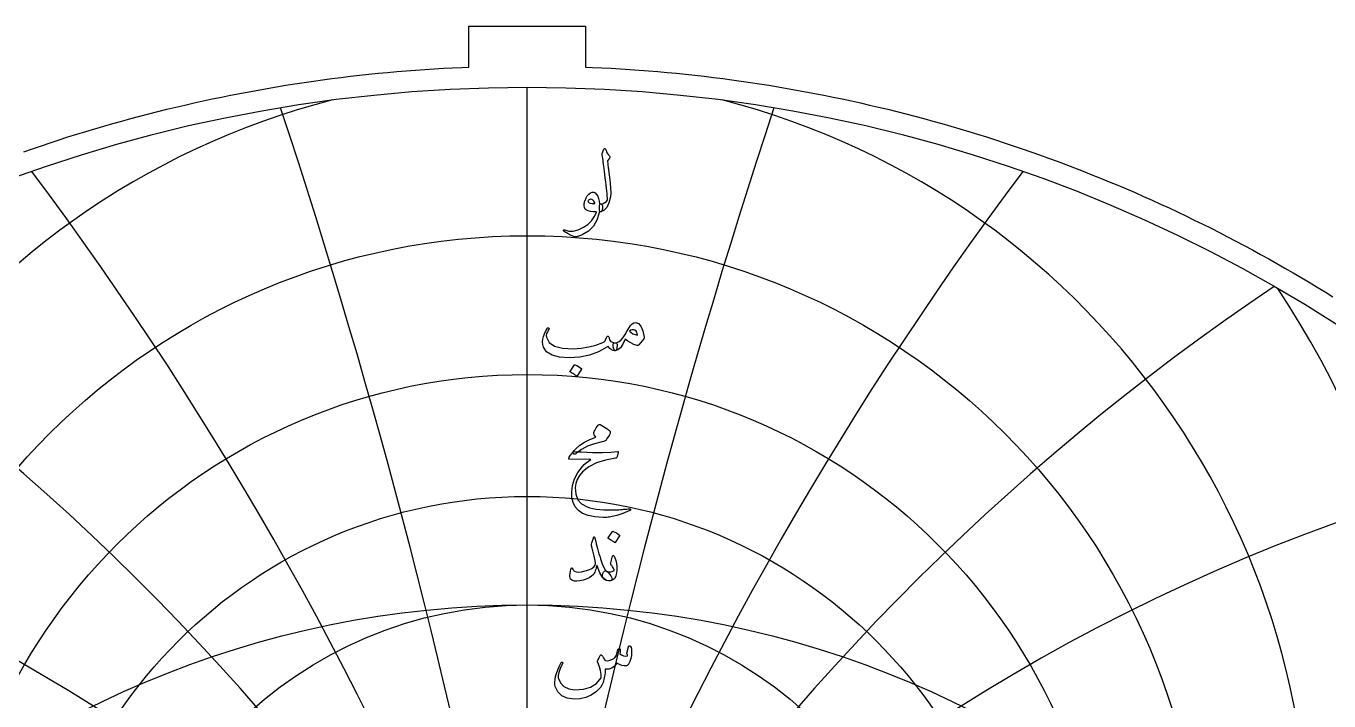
# Model space of a CAD drawing. Header units: millimetres. Extents: x -62 to 62, y -62 to 63.
# Drawn here: x -20.3 to 32.5, y 35.9 to 63.2 of the extents above; entities that cross this region are included whole.
import ezdxf

# ---------------------------------------------------------------- set-up
doc = ezdxf.new("R2010")
doc.units = ezdxf.units.MM
for name, color, linetype in [('CUT_OUTER', 1, 'Continuous'), ('ENGRAVE', 7, 'Continuous'), ('ENGRAVE_FINE', 8, 'Continuous'), ('TEXT', 5, 'Continuous')]:
    doc.layers.add(name, color=color, linetype=linetype)

msp = doc.modelspace()

# ---------------------------------------------------------------- linework, layer by layer
at = {"layer": 'CUT_OUTER'}
msp.add_lwpolyline([(-20.4003, 58.1372), (-20.0432, 58.2612), (-19.6853, 58.3831), (-19.3267, 58.5028), (-18.9674, 58.6203), (-18.6073, 58.7356), (-18.2466, 58.8486), (-17.8852, 58.9595), (-17.5231, 59.0681), (-17.1603, 59.1745), (-16.7969, 59.2787), (-16.4328, 59.3807), (-16.0682, 59.4804), (-15.7029, 59.5778), (-15.3371, 59.6731), (-14.9706, 59.7661), (-14.6036, 59.8568), (-14.2361, 59.9453), (-13.868, 60.0315), (-13.4994, 60.1154), (-13.1303, 60.1971), (-12.7606, 60.2766), (-12.3906, 60.3537), (-12.02, 60.4286), (-11.649, 60.5012), (-11.2775, 60.5716), (-10.9057, 60.6396), (-10.5334, 60.7054), (-10.1607, 60.7689), (-9.7876, 60.8301), (-9.4142, 60.889), (-9.0404, 60.9456), (-8.6663, 61), (-8.2919, 61.052), (-7.9171, 61.1017), (-7.542, 61.1491), (-7.1667, 61.1943), (-6.7911, 61.2371), (-6.4152, 61.2776), (-6.0391, 61.3158), (-5.6627, 61.3517), (-5.2862, 61.3853), (-4.9094, 61.4166), (-4.5325, 61.4456), (-4.1554, 61.4722), (-3.7781, 61.4966), (-3.4007, 61.5186), (-3.0232, 61.5383), (-2.6455, 61.5557), (-2.3625, 61.567), (-2.3625, 63.2325), (2.3625, 63.2325), (2.3625, 61.567), (2.6455, 61.5557), (3.0232, 61.5383), (3.4007, 61.5186), (3.7781, 61.4966), (4.1554, 61.4722), (4.5325, 61.4456), (4.9094, 61.4166), (5.2862, 61.3853), (5.6627, 61.3517), (6.0391, 61.3158), (6.4152, 61.2776), (6.7911, 61.2371), (7.1667, 61.1943), (7.542, 61.1491), (7.9171, 61.1017), (8.2919, 61.052), (8.6663, 61), (9.0404, 60.9456), (9.4142, 60.889), (9.7876, 60.8301), (10.1607, 60.7689), (10.5334, 60.7054), (10.9057, 60.6396), (11.2775, 60.5716), (11.649, 60.5012), (12.02, 60.4286), (12.3906, 60.3537), (12.7606, 60.2766), (13.1303, 60.1971), (13.4994, 60.1154), (13.868, 60.0315), (14.2361, 59.9453), (14.6036, 59.8568), (14.9706, 59.7661), (15.3371, 59.6731), (15.7029, 59.5778), (16.0682, 59.4804), (16.4328, 59.3807), (16.7969, 59.2787), (17.1603, 59.1745), (17.5231, 59.0681), (17.8852, 58.9595), (18.2466, 58.8486), (18.6073, 58.7356), (18.9674, 58.6203), (19.3267, 58.5028), (19.6853, 58.3831), (20.0432, 58.2612), (20.4003, 58.1372), (20.7566, 58.0109), (21.1122, 57.8824), (21.4669, 57.7518), (21.8209, 57.619), (22.174, 57.484), (22.5263, 57.3469), (22.8778, 57.2076), (23.2284, 57.0661), (23.5781, 56.9225), (23.9269, 56.7768), (24.2748, 56.6289), (24.6218, 56.4789), (24.9679, 56.3267), (25.3131, 56.1725), (25.6573, 56.0161), (26.0005, 55.8576), (26.3427, 55.697), (26.684, 55.5344), (27.0242, 55.3696), (27.3635, 55.2027), (27.7017, 55.0338), (28.0388, 54.8628), (28.3749, 54.6897), (28.71, 54.5146), (29.0439, 54.3374), (29.3768, 54.1581), (29.7085, 53.9769), (30.0392, 53.7936), (30.3687, 53.6082), (30.6971, 53.4209), (31.0243, 53.2315), (31.3503, 53.0402), (31.6752, 52.8468), (31.9988, 52.6515), (32.3213, 52.4541), (32.6425, 52.2548)], dxfattribs=at)
at = {"layer": 'ENGRAVE'}
msp.add_lwpolyline([(0, -60.75), (0, 60.75)], dxfattribs=at)
for centre, radius in [((0, 0), 60.75), ((0, 27.3668), 27.3668), ((0, 25.5957), 23.5116), ((0, 24.1723), 19.9927), ((0, 0), 39.7663), ((0, 23.0323), 16.734)]:
    msp.add_circle(centre, radius, dxfattribs=at)
for centre, radius, start, end in [((0, 29.5753), 31.6594, 104.43657, 75.56343), ((0, 32.3488), 36.5284, 146.34303, 33.65697), ((0, 35.8737), 42.1721, 168.07606, 11.92394), ((0, 40.432), 48.8846, 184.84521, 355.15479)]:
    msp.add_arc(centre, radius, start, end, dxfattribs=at)
at = {"layer": 'ENGRAVE_FINE'}
for centre, radius, start, end in [((-278.7654, -28.8919), 283.0658, 3.256593, 18.285878), ((-278.7654, -28.8919), 283.0658, 3.256593, 18.285878), ((278.7654, -28.8919), 283.0658, 161.714122, 176.743407), ((278.7654, -28.8919), 283.0658, 161.714122, 176.743407), ((-135.0491, -28.8919), 143.7163, 6.558023, 36.869498), ((-135.0491, -28.8919), 143.7163, 6.558023, 36.869498), ((135.0491, -28.8919), 143.7163, 143.130502, 173.441977), ((135.0491, -28.8919), 143.7163, 143.130502, 173.441977), ((-85.137, -28.8919), 98.3077, 9.951474, 56.069558), ((-85.137, -28.8919), 98.3077, 9.951474, 56.069558), ((85.137, -28.8919), 98.3077, 123.930442, 170.048526), ((85.137, -28.8919), 98.3077, 123.930442, 170.048526), ((-58.5793, -28.8919), 76.4698, 13.489072, 76.236453), ((-58.5793, -28.8919), 76.4698, 13.489072, 76.236453), ((58.5793, -28.8919), 76.4698, 103.763547, 166.510928), ((58.5793, -28.8919), 76.4698, 103.763547, 166.510928)]:
    msp.add_arc(centre, radius, start, end, dxfattribs=at)
at = {"layer": 'TEXT'}
for points in [[(3.0359, 58.0701), (3.0601, 58.1287), (3.079, 58.1752), (3.0925, 58.2095), (3.1005, 58.2318), (3.1068, 58.2459), (3.1149, 58.256), (3.1248, 58.2621), (3.1365, 58.2641), (3.1497, 58.2618), (3.1607, 58.2551), (3.1695, 58.2439), (3.176, 58.2282), (3.2058, 58.1511), (3.2416, 58.0818), (3.2831, 58.02), (3.3305, 57.9659), (3.3437, 57.9486), (3.3475, 57.9291), (3.3419, 57.9073), (3.3269, 57.8833), (3.2478, 57.7719), (3.2532, 57.722), (3.2586, 57.6731), (3.264, 57.625), (3.2694, 57.5779), (3.2748, 57.5316), (3.2802, 57.4863), (3.2856, 57.4418), (3.291, 57.3982), (3.3406, 56.995), (3.3709, 56.6797), (3.3819, 56.4525), (3.3736, 56.3132), (3.3058, 56.0606), (3.2173, 55.874), (3.1082, 55.7534), (2.9784, 55.6989), (2.9748, 55.6989), (2.9712, 55.6989), (2.9676, 55.6989), (2.964, 55.6989), (2.9427, 55.7191), (2.929, 55.7653), (2.9229, 55.8376), (2.9245, 55.936), (2.9279, 55.9724), (2.938, 55.9989), (2.9548, 56.0155), (2.9784, 56.0222), (3.0695, 56.0404), (3.1454, 56.0734), (3.2061, 56.1212), (3.2514, 56.1839), (3.2484, 56.2591), (3.2429, 56.3447), (3.2349, 56.4406), (3.2245, 56.5468), (3.2118, 56.6629), (3.1971, 56.7884), (3.1804, 56.9233), (3.1616, 57.0677), (3.1443, 57.2096), (3.1284, 57.3372), (3.1138, 57.4503), (3.1005, 57.5491), (3.0891, 57.6336), (3.0799, 57.7036), (3.0729, 57.7593), (3.0682, 57.8006), (3.0323, 58.0054), (3.0312, 58.0256), (3.0314, 58.0431), (3.0329, 58.058), (3.0359, 58.0701)], [(2.9065, 55.6594), (2.8223, 55.3636), (2.6811, 55.116), (2.4828, 54.9163), (2.2275, 54.7648), (2.1918, 54.7494), (2.1565, 54.7356), (2.1217, 54.7233), (2.0874, 54.7127), (2.0537, 54.7038), (2.0209, 54.6969), (1.989, 54.6921), (1.958, 54.6893), (1.8808, 54.7003), (1.7784, 54.7405), (1.6509, 54.8099), (1.4982, 54.9085), (1.4818, 54.9226), (1.4721, 54.9363), (1.4692, 54.9496), (1.473, 54.9624), (1.4816, 54.9722), (1.4928, 54.9767), (1.5067, 54.9758), (1.5233, 54.9695), (1.6821, 54.9181), (1.8601, 54.9184), (2.0575, 54.9702), (2.2742, 55.0737), (2.4511, 55.1939), (2.5976, 55.3351), (2.7134, 55.4975), (2.7987, 55.6809), (2.7981, 55.6874), (2.7961, 55.6926), (2.7927, 55.6964), (2.788, 55.6989), (2.6642, 55.7061), (2.5589, 55.7204), (2.472, 55.742), (2.4035, 55.7707), (2.3506, 55.8152), (2.3173, 55.8767), (2.3038, 55.9553), (2.3101, 56.051), (2.3122, 56.0637), (2.3146, 56.0766), (2.3175, 56.0897), (2.3209, 56.1031), (2.3247, 56.1169), (2.329, 56.1314), (2.3337, 56.1465), (2.3389, 56.1623), (2.3811, 56.265), (2.4323, 56.3501), (2.4925, 56.4176), (2.5616, 56.4677), (2.6324, 56.4951), (2.6973, 56.4947), (2.7563, 56.4664), (2.8095, 56.4102), (2.856, 56.3321), (2.8913, 56.2414), (2.9153, 56.1381), (2.9281, 56.0222), (2.9352, 56.0223), (2.942, 56.0227), (2.9486, 56.0232), (2.955, 56.024), (2.9614, 56.0248), (2.9681, 56.0254), (2.9749, 56.0257), (2.982, 56.0258), (3.0062, 56.0207), (3.0251, 56.0052), (3.0386, 55.9793), (3.0466, 55.9432), (3.05, 55.9034), (3.0493, 55.8632), (3.0446, 55.8226), (3.0359, 55.7815), (3.0244, 55.7454), (3.0116, 55.7195), (2.9975, 55.704), (2.982, 55.6989), (2.9137, 55.6989), (2.9133, 55.6924), (2.9119, 55.6836), (2.9097, 55.6726), (2.9065, 55.6594)], [(2.7341, 56.0617), (2.6964, 56.1275), (2.655, 56.174), (2.6101, 56.2012), (2.5616, 56.209), (2.5327, 56.2014), (2.5068, 56.1893), (2.4842, 56.1727), (2.4646, 56.1516), (2.4583, 56.1403), (2.4574, 56.1282), (2.4619, 56.1152), (2.4718, 56.1013), (2.5089, 56.0687), (2.5625, 56.0465), (2.6328, 56.0346), (2.7197, 56.033), (2.7287, 56.0348), (2.7341, 56.0402), (2.7359, 56.0492), (2.7341, 56.0617)], [(4.3975, 51.215), (4.51, 51.1751), (4.6032, 51.0623), (4.6771, 50.8769), (4.7316, 50.6186), (4.7337, 50.6), (4.7325, 50.5836), (4.7283, 50.5695), (4.7209, 50.5576), (4.5233, 50.3097), (4.5096, 50.2946), (4.4936, 50.2854), (4.4754, 50.2821), (4.455, 50.2845), (4.3207, 50.3303), (4.1945, 50.3887), (4.0764, 50.4597), (3.9664, 50.5432), (3.8777, 50.3373), (3.7805, 50.1902), (3.6747, 50.102), (3.5604, 50.0725), (3.5476, 50.0773), (3.5344, 50.0914), (3.5207, 50.115), (3.5065, 50.148), (3.4847, 50.2297), (3.4769, 50.2953), (3.4829, 50.3447), (3.5029, 50.3779), (3.5146, 50.3858), (3.5281, 50.3914), (3.5433, 50.3948), (3.5604, 50.3959), (3.6421, 50.4098), (3.7221, 50.448), (3.8002, 50.5104), (3.8766, 50.5971), (3.91, 50.6474), (3.9601, 50.73), (4.0268, 50.845), (4.1101, 50.9923), (4.1752, 51.0897), (4.2448, 51.1594), (4.3189, 51.2011), (4.3975, 51.215)], [(0.8191, 50.9851), (0.8319, 50.999), (0.8452, 51.0049), (0.8589, 51.0026), (0.873, 50.9923), (0.8838, 50.9788), (0.8874, 50.9635), (0.8838, 50.9465), (0.873, 50.9276), (0.8182, 50.8427), (0.7832, 50.7642), (0.7679, 50.6918), (0.7724, 50.6258), (0.8849, 50.4089), (1.1039, 50.2576), (1.4292, 50.1718), (1.861, 50.1516), (2.1815, 50.1752), (2.4889, 50.2243), (2.7833, 50.2991), (3.0646, 50.3995), (3.1142, 50.4289), (3.1553, 50.474), (3.1879, 50.5349), (3.2119, 50.6115), (3.22, 50.6332), (3.2335, 50.6483), (3.2523, 50.6566), (3.2766, 50.6582), (3.2939, 50.6508), (3.3062, 50.6357), (3.3136, 50.613), (3.3161, 50.5827), (3.3329, 50.5077), (3.3799, 50.4516), (3.4569, 50.4143), (3.564, 50.3959), (3.6026, 50.3874), (3.6287, 50.3654), (3.6421, 50.3299), (3.643, 50.2809), (3.63, 50.1898), (3.6125, 50.1246), (3.5905, 50.0856), (3.564, 50.0725), (3.4852, 50.0829), (3.4104, 50.1139), (3.3397, 50.1655), (3.273, 50.2378), (3.2674, 50.2407), (3.2577, 50.2387), (3.244, 50.2318), (3.2263, 50.2199), (2.8913, 50.0312), (2.5257, 49.8965), (2.1296, 49.8157), (1.703, 49.7887), (1.3087, 49.8157), (1.0024, 49.8965), (0.7841, 50.0312), (0.6539, 50.2199), (0.6242, 50.3252), (0.6144, 50.4327), (0.6242, 50.5425), (0.6539, 50.6546), (0.6938, 50.7588), (0.7347, 50.8486), (0.7765, 50.924), (0.8191, 50.9851)], [(4.1388, 50.863), (4.2062, 50.8068), (4.2825, 50.7606), (4.3679, 50.7242), (4.4622, 50.6977), (4.457, 50.7684), (4.4379, 50.8261), (4.4049, 50.8708), (4.358, 50.9025), (4.3039, 50.9189), (4.2493, 50.9177), (4.1943, 50.8991), (4.1388, 50.863)], [(1.9077, 49.4941), (1.9122, 49.4986), (1.9185, 49.5013), (1.9266, 49.5022), (1.9365, 49.5013), (2.0063, 49.473), (2.0721, 49.4384), (2.1339, 49.3976), (2.1916, 49.3504), (2.1972, 49.3432), (2.1997, 49.336), (2.199, 49.3289), (2.1952, 49.3217), (2.0263, 49.0486), (2.02, 49.0421), (2.0119, 49.0405), (2.0021, 49.0439), (1.9904, 49.0522), (1.9803, 49.0594), (1.9643, 49.0702), (1.9426, 49.0845), (1.9149, 49.1025), (1.881, 49.1241), (1.8404, 49.1492), (1.793, 49.178), (1.7389, 49.2103), (1.7317, 49.2157), (1.7281, 49.2211), (1.7281, 49.2265), (1.7317, 49.2318)], [(3.0323, 46.3841), (2.7184, 46.3021), (2.4413, 46.1964), (2.201, 46.0668), (1.9976, 45.9134), (1.9664, 45.8898), (1.9374, 45.8766), (1.9107, 45.8737), (1.8862, 45.8811), (1.8577, 45.915), (1.8619, 45.9628), (1.899, 46.0246), (1.9688, 46.1002), (2.1339, 46.2372), (2.3236, 46.3607), (2.538, 46.4707), (2.7772, 46.5673), (2.7089, 46.6679), (2.6961, 46.6931), (2.6901, 46.7182), (2.6907, 46.7433), (2.6981, 46.7685), (2.7464, 46.8644), (2.7907, 46.9436), (2.8309, 47.0063), (2.867, 47.0523), (2.8901, 47.0741), (2.9128, 47.0856), (2.935, 47.0867), (2.9568, 47.0775), (3.0832, 47.0061), (3.1895, 46.9392), (3.2755, 46.8767), (3.3413, 46.8188), (3.354, 46.8002), (3.3601, 46.7766), (3.3594, 46.7481), (3.352, 46.7146), (3.3289, 46.6623), (3.2918, 46.5987), (3.2409, 46.524), (3.176, 46.438), (3.1589, 46.4252), (3.1293, 46.4119), (3.0871, 46.3982), (3.0323, 46.3841)], [(2.1844, 45.9673), (2.6454, 45.9511), (3.044, 45.9494), (3.3801, 45.9619), (3.6538, 45.9889), (3.6622, 45.9899), (3.6695, 45.9893), (3.6757, 45.9872), (3.6808, 45.9835), (3.6845, 45.9784), (3.6866, 45.9723), (3.6872, 45.965), (3.6862, 45.9565), (3.6791, 45.9238), (3.6722, 45.8937), (3.6656, 45.8663), (3.6592, 45.8416), (3.653, 45.8196), (3.6471, 45.8003), (3.6414, 45.7836), (3.6359, 45.7697), (3.6242, 45.7475), (3.6107, 45.7311), (3.5954, 45.7205), (3.5784, 45.7158), (3.1634, 45.6406), (2.8023, 45.5227), (2.4952, 45.3622), (2.2419, 45.1589), (2.1139, 45.0128), (2.0209, 44.8581), (1.963, 44.6948), (1.9401, 44.523), (1.9621, 44.2534), (2.0497, 44.0335), (2.2028, 43.8635), (2.4215, 43.7434), (2.5349, 43.707), (2.6595, 43.6769), (2.7954, 43.6531), (2.9425, 43.6356), (3.1005, 43.6242), (3.2694, 43.6186), (3.449, 43.6188), (3.6394, 43.6248), (3.7071, 43.6287), (3.7737, 43.6329), (3.8392, 43.6376), (3.9035, 43.6428), (3.9663, 43.6484), (4.027, 43.6545), (4.0857, 43.661), (4.1424, 43.668), (4.1597, 43.6689), (4.1721, 43.6644), (4.1795, 43.6545), (4.182, 43.6392), (4.1806, 43.6215), (4.1766, 43.6078), (4.1698, 43.5981), (4.1604, 43.5925), (4.0589, 43.5496), (3.9628, 43.5108), (3.8721, 43.476), (3.7868, 43.4452), (3.707, 43.4183), (3.6332, 43.3949), (3.5651, 43.3752), (3.5029, 43.359), (3.4444, 43.3471), (3.3875, 43.3365), (3.3322, 43.3273), (3.2784, 43.3195), (3.2259, 43.3134), (3.1746, 43.3096), (3.1245, 43.308), (3.0754, 43.3087), (2.7404, 43.3347), (2.461, 43.3913), (2.2374, 43.4784), (2.0694, 43.5961), (1.9461, 43.7432), (1.8601, 43.915), (1.8114, 44.1114), (1.8, 44.3326), (1.8352, 44.607), (1.9194, 44.8733), (2.0526, 45.1316), (2.2347, 45.3817), (2.3059, 45.4574), (2.3865, 45.5299), (2.4765, 45.5993), (2.576, 45.6655), (1.7066, 45.6727), (1.6857, 45.6817), (1.6769, 45.6979), (1.6803, 45.7212), (1.6958, 45.7518), (1.725, 45.7962), (1.7515, 45.8362), (1.7753, 45.8717), (1.7964, 45.9026), (1.8148, 45.9289), (1.8305, 45.9503), (1.8435, 45.9666), (1.8539, 45.9781), (1.8772, 45.9801), (1.9401, 45.979), (2.0425, 45.9747), (2.1844, 45.9673)], [(2.7538, 42.4345), (2.7745, 42.3403), (2.7969, 42.2446), (2.8212, 42.1472), (2.8472, 42.0483), (2.8751, 41.9474), (2.9047, 41.844), (2.9362, 41.7381), (2.9694, 41.6297), (3.0365, 41.4348), (3.0978, 41.2884), (3.1533, 41.1905), (3.2029, 41.1411), (3.2463, 41.1117), (3.2901, 41.0702), (3.3343, 41.0165), (3.379, 40.9507), (3.4212, 40.8692), (3.4329, 40.8079), (3.414, 40.7668), (3.3646, 40.7459), (3.205, 40.7621), (3.0637, 40.8681), (2.9409, 41.0639), (2.8365, 41.3495), (2.8342, 41.3542), (2.8311, 41.3576), (2.827, 41.3596), (2.8221, 41.3603), (2.8185, 41.3596), (2.8149, 41.3576), (2.8113, 41.3542), (2.8077, 41.3495), (2.7976, 41.3033), (2.7853, 41.2543), (2.7707, 41.2027), (2.7538, 41.1483), (2.7354, 41.0969), (2.7161, 41.054), (2.6959, 41.0196), (2.6748, 40.9938), (2.5989, 40.9276), (2.5041, 40.869), (2.3905, 40.818), (2.258, 40.7747), (2.1233, 40.7426), (2.0065, 40.7289), (1.9077, 40.7336), (1.8269, 40.7567), (1.7577, 40.8146), (1.7263, 40.9166), (1.7326, 41.0625), (1.7766, 41.2525), (1.7809, 41.2588), (1.7865, 41.2633), (1.7935, 41.266), (1.8018, 41.2669), (1.8116, 41.2658), (1.8197, 41.2624), (1.826, 41.2568), (1.8305, 41.2489), (1.8476, 41.2092), (1.8664, 41.1762), (1.8871, 41.1499), (1.9095, 41.1304), (1.9796, 41.1043), (2.0748, 41.098), (2.1952, 41.1115), (2.3407, 41.1447), (2.4958, 41.1946), (2.6164, 41.2507), (2.7024, 41.3131), (2.7538, 41.3818), (2.7624, 41.4515), (2.7484, 41.5705), (2.7121, 41.7389), (2.6532, 41.9567), (2.6249, 42.0714), (2.6083, 42.1642), (2.6034, 42.2349), (2.6101, 42.2836), (2.6784, 42.4776), (2.6858, 42.4981), (2.6937, 42.5127), (2.702, 42.5214), (2.7107, 42.5243), (2.7215, 42.5187), (2.7323, 42.5019), (2.7431, 42.4738), (2.7538, 42.4345)], [(3.4472, 42.7435), (3.4517, 42.748), (3.458, 42.7507), (3.4661, 42.7516), (3.476, 42.7507), (3.5458, 42.7224), (3.6116, 42.6878), (3.6734, 42.6469), (3.7311, 42.5998), (3.7367, 42.5926), (3.7391, 42.5854), (3.7385, 42.5782), (3.7347, 42.571), (3.5658, 42.298), (3.5595, 42.2915), (3.5514, 42.2899), (3.5415, 42.2933), (3.5299, 42.3016), (3.5198, 42.3088), (3.5038, 42.3195), (3.482, 42.3339), (3.4544, 42.3519), (3.4205, 42.3734), (3.3799, 42.3986), (3.3325, 42.4273), (3.2784, 42.4597), (3.2712, 42.4651), (3.2676, 42.4704), (3.2676, 42.4758), (3.2712, 42.4812)], [(3.4796, 41.2741), (3.4585, 41.3093), (3.4383, 41.3396), (3.4189, 41.365), (3.4005, 41.3854), (3.3873, 41.403), (3.3799, 41.4232), (3.3783, 41.4461), (3.3826, 41.4717), (3.458, 41.7447), (3.4686, 41.7685), (3.4823, 41.7752), (3.4991, 41.7649), (3.5191, 41.7375), (3.5492, 41.6794), (3.5748, 41.6091), (3.5959, 41.5267), (3.6125, 41.4321), (3.6222, 41.3414), (3.626, 41.2525), (3.624, 41.1654), (3.6161, 41.0801), (3.6033, 41.0057), (3.5865, 40.9408), (3.5656, 40.8854), (3.5406, 40.8393), (3.5099, 40.8052), (3.4679, 40.7783), (3.4147, 40.7585), (3.3502, 40.7459), (3.2842, 40.7435), (3.2227, 40.754), (3.1657, 40.7776), (3.1131, 40.8142), (3.0725, 40.8607), (3.0511, 40.9139), (3.0491, 40.9738), (3.0664, 41.0405), (3.094, 41.0951), (3.1266, 41.1295), (3.1641, 41.1436), (3.2065, 41.1375), (3.3044, 41.114), (3.3898, 41.1115), (3.4625, 41.1301), (3.5227, 41.1699), (3.524, 41.1804), (3.5173, 41.2013), (3.5025, 41.2325), (3.4796, 41.2741)], [(4.0993, 38.0752), (4.1056, 38.0909), (4.1137, 38.1021), (4.1236, 38.1088), (4.1352, 38.1111), (4.1503, 38.1093), (4.1631, 38.1039), (4.1736, 38.0949), (4.182, 38.0823), (4.2024, 38.0374), (4.217, 37.9817), (4.2257, 37.9153), (4.2287, 37.838), (4.2208, 37.7118), (4.1972, 37.5919), (4.1579, 37.4783), (4.1029, 37.371), (4.084, 37.3452), (4.0634, 37.3252), (4.0409, 37.311), (4.0167, 37.3027), (3.9289, 37.2971), (3.8344, 37.3126), (3.7331, 37.3492), (3.6251, 37.4069), (3.5341, 37.2823), (3.4266, 37.1994), (3.3024, 37.1583), (3.1616, 37.159), (3.157, 37.0832), (3.1504, 37.0104), (3.1417, 36.9404), (3.1311, 36.8734), (3.1184, 36.8088), (3.1037, 36.7463), (3.087, 36.6858), (3.0682, 36.6273), (3.0246, 36.5217), (2.9658, 36.4243), (2.8917, 36.3349), (2.8023, 36.2536), (2.5933, 36.1144), (2.3721, 36.0165), (2.1388, 35.9599), (1.8934, 35.9447), (1.617, 35.9822), (1.3985, 36.0803), (1.2379, 36.239), (1.1353, 36.4584), (1.1214, 36.5375), (1.1191, 36.6309), (1.1286, 36.7387), (1.1497, 36.8608), (1.1836, 36.9946), (1.2314, 37.1339), (1.2932, 37.2785), (1.3688, 37.4285), (1.3749, 37.4379), (1.3823, 37.4446), (1.3911, 37.4487), (1.4012, 37.45), (1.4113, 37.4491), (1.42, 37.4464), (1.4274, 37.4419), (1.4335, 37.4357), (1.4375, 37.4264), (1.4389, 37.4168), (1.4375, 37.4067), (1.4335, 37.3961), (1.3374, 37.1965), (1.2754, 37.0324), (1.2476, 36.9037), (1.2539, 36.8105), (1.3446, 36.6051), (1.4874, 36.4557), (1.6823, 36.3625), (1.9293, 36.3255), (2.2747, 36.3475), (2.567, 36.4351), (2.8064, 36.5882), (2.9928, 36.8069), (2.9921, 36.9511), (2.9685, 37.1033), (2.922, 37.2636), (2.8526, 37.4321), (2.8439, 37.4491), (2.8392, 37.4644), (2.8385, 37.4779), (2.8419, 37.4895), (2.8612, 37.5296), (2.8796, 37.5672), (2.8971, 37.6024), (2.9137, 37.635), (2.9294, 37.6648), (2.9443, 37.6912), (2.9582, 37.7142), (2.9712, 37.7338), (2.9786, 37.7422), (2.9865, 37.7455), (2.9948, 37.744), (3.0035, 37.7374), (3.008, 37.7325), (3.0143, 37.7249), (3.0224, 37.7145), (3.0323, 37.7015), (3.0435, 37.6858), (3.0556, 37.6674), (3.0687, 37.6463), (3.0826, 37.6225), (3.1109, 37.5767), (3.1347, 37.5434), (3.154, 37.5228), (3.1688, 37.5147), (3.2622, 37.5068), (3.3556, 37.5228), (3.449, 37.5625), (3.5424, 37.6261), (3.5764, 37.6683), (3.6098, 37.7374), (3.6428, 37.8335), (3.6754, 37.9566), (3.6785, 37.9683), (3.6844, 37.9782), (3.6929, 37.9862), (3.7041, 37.9925), (3.7147, 37.9966), (3.7248, 37.9979), (3.7344, 37.9966), (3.7436, 37.9925), (3.7573, 37.9701), (3.7625, 37.9279), (3.7591, 37.8659), (3.7472, 37.7841), (3.8198, 37.7397), (3.8972, 37.7105), (3.9796, 37.6966), (4.067, 37.6979), (4.0659, 37.7242), (4.0625, 37.7455), (4.0569, 37.7619), (4.049, 37.7734), (4.04, 37.7841), (4.0346, 37.7949), (4.0329, 37.8057), (4.0346, 37.8165)]]:
    msp.add_lwpolyline(points, close=True, dxfattribs=at)

doc.saveas('drawing.dxf')
